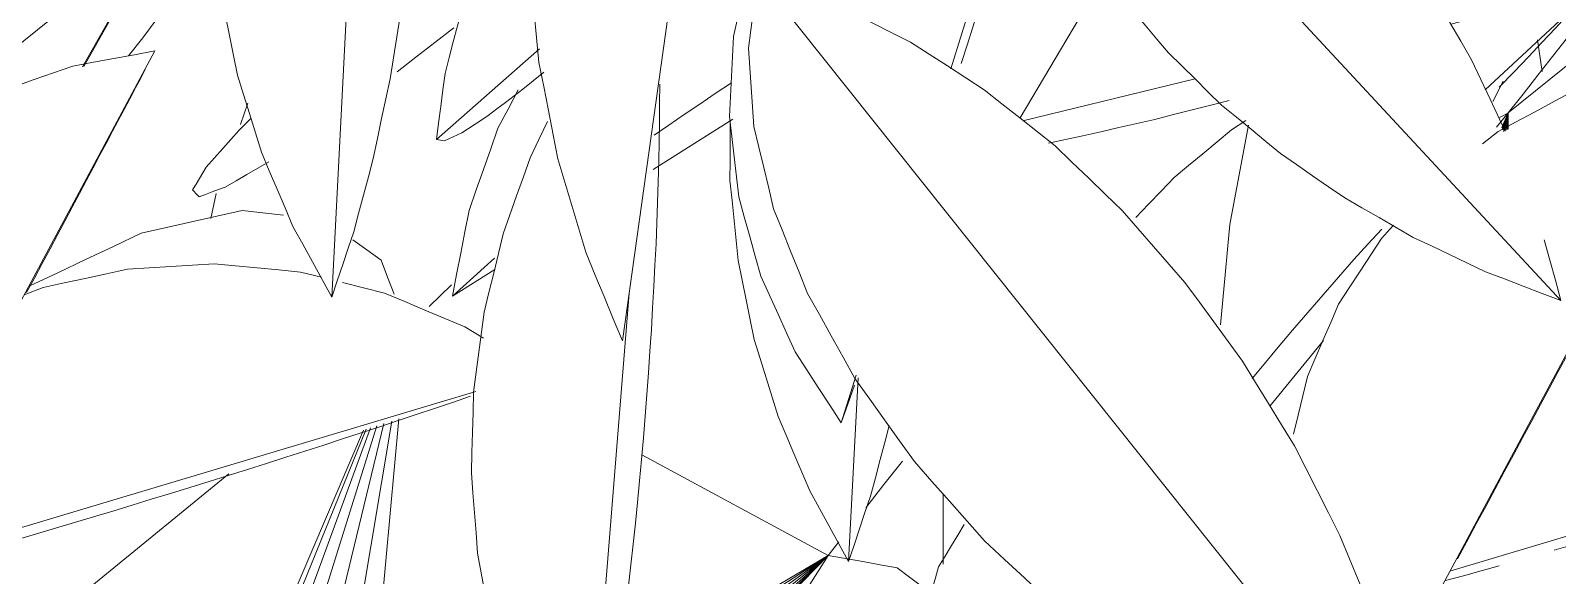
# Model space of a CAD drawing. Header units: metres. Extents: x 10.2 to 20.8, y -0.2 to 6.6.
# Drawn here: x 17.74 to 17.8153, y 1.3039 to 1.3307 of the extents above; entities that cross this region are included whole.
import ezdxf

# ---------------------------------------------------------------- set-up
doc = ezdxf.new("R2010")
doc.units = ezdxf.units.M
for name, color, linetype, lineweight in [('Importações nas famílias', 250, 'Continuous', 5), ('Pilares estruturais', 7, 'Continuous', 5), ('Vegetação', 7, 'Continuous', 5)]:
    doc.layers.add(name, color=color, linetype=linetype, lineweight=lineweight)

# ---------------------------------------------------------------- blocks, each defined once
blk = doc.blocks.new('Planta_pergolado_12200 - plantas pergolado_skp_Component_12-V127-Corte 3')
at = {"layer": 'Importações nas famílias'}
blk.add_line((17.760917, 1.028088), (17.763123, 1.070866), dxfattribs=at)
at = {"layer": 'Importações nas famílias', "flags": 128}
for points in [[(17.756269, 1.039023), (17.75607, 1.039994), (17.755872, 1.040966), (17.755673, 1.041937), (17.755475, 1.042909)], [(17.764457, 1.042976), (17.764289, 1.041943), (17.764122, 1.040909), (17.763954, 1.039875), (17.763787, 1.038842)], [(17.75745, 1.03523), (17.757155, 1.036178), (17.756859, 1.037126), (17.756564, 1.038074), (17.756269, 1.039023)], [(17.763787, 1.038842), (17.76358, 1.037862), (17.763373, 1.036882), (17.763166, 1.035902), (17.76296, 1.034922)], [(17.759005, 1.031571), (17.758616, 1.032486), (17.758228, 1.0334), (17.757839, 1.034315), (17.75745, 1.03523)], [(17.76296, 1.034922), (17.762719, 1.034019), (17.762478, 1.033116), (17.762237, 1.032212), (17.761996, 1.031309)], [(17.760917, 1.028088), (17.760439, 1.028959), (17.759961, 1.02983), (17.759483, 1.030701), (17.759005, 1.031571)], [(17.761996, 1.031309), (17.761726, 1.030504), (17.761456, 1.029699), (17.761187, 1.028894), (17.760917, 1.028088)]]:
    blk.add_lwpolyline(points, dxfattribs=at)
blk = doc.blocks.new('Planta_pergolado_12200 - plantas pergolado_skp_Component_16-V167-Corte 3')
blk.add_blockref('Planta_pergolado_12200 - plantas pergolado_skp_Component_12-V127-Corte 3', (-0.00604, 0.289488))
blk = doc.blocks.new('Planta_pergolado_12200 - plantas pergolado_skp_-3067425-Corte 3')
blk.add_blockref('Planta_pergolado_12200 - plantas pergolado_skp_Component_16-V167-Corte 3', (0, 0))
blk = doc.blocks.new('Planta_pergolado_12200 - plantas pergolado_skp_Component_12-V240-Corte 3')
at = {"layer": 'Importações nas famílias'}
for p, q in [((17.811695, 1.327787), (17.816493, 1.33225)), ((17.799193, 1.325809), (17.799899, 1.32627))]:
    blk.add_line(p, q, dxfattribs=at)
at = {"layer": 'Importações nas famílias', "flags": 128}
for points in [[(17.812728, 1.331713), (17.813669, 1.331847), (17.81461, 1.331982), (17.815551, 1.332116), (17.816493, 1.33225)], [(17.816493, 1.33225), (17.815826, 1.331539), (17.815159, 1.330828), (17.814492, 1.330116), (17.813826, 1.329405)], [(17.810003, 1.331023), (17.810901, 1.33125), (17.811814, 1.331482), (17.812728, 1.331713)], [(17.813826, 1.329405), (17.81311, 1.328661), (17.812394, 1.327918)], [(17.796379, 1.323476), (17.797082, 1.324059), (17.797786, 1.324642), (17.798489, 1.325225), (17.799193, 1.325809)], [(17.794489, 1.321504), (17.795119, 1.322162), (17.795749, 1.322819), (17.796379, 1.323476)]]:
    blk.add_lwpolyline(points, dxfattribs=at)
blk = doc.blocks.new('Planta_pergolado_12200 - plantas pergolado_skp_Component_16-V245-Corte 3')
blk.add_blockref('Planta_pergolado_12200 - plantas pergolado_skp_Component_12-V240-Corte 3', (0, 0))
blk = doc.blocks.new('Planta_pergolado_12200 - plantas pergolado_skp_-3067427-Corte 3')
blk.add_blockref('Planta_pergolado_12200 - plantas pergolado_skp_Component_16-V245-Corte 3', (0, 0))
blk = doc.blocks.new('Planta_pergolado_12200 - plantas pergolado_skp_Component_12-V328-Corte 3')
at = {"layer": 'Importações nas famílias'}
blk.add_line((17.780334, 1.30456), (17.7808, 1.313594), dxfattribs=at)
at = {"layer": 'Importações nas famílias', "flags": 128}
for points in [[(17.774494, 1.323315), (17.774495, 1.3243), (17.774495, 1.325286), (17.774496, 1.326246)], [(17.774892, 1.31938), (17.774793, 1.320364), (17.774693, 1.321347), (17.774594, 1.322331), (17.774494, 1.323315)], [(17.775686, 1.315494), (17.775488, 1.316465), (17.775289, 1.317437), (17.775091, 1.318408), (17.774892, 1.31938)], [(17.776867, 1.311701), (17.776572, 1.312649), (17.776277, 1.313597), (17.775982, 1.314546), (17.775686, 1.315494)], [(17.778422, 1.308042), (17.778034, 1.308957), (17.777645, 1.309872), (17.777256, 1.310786), (17.776867, 1.311701)], [(17.782338, 1.311246), (17.782136, 1.31049), (17.781895, 1.309587), (17.781654, 1.308684), (17.781413, 1.307781)], [(17.780334, 1.30456), (17.779856, 1.30543), (17.779378, 1.306301), (17.7789, 1.307172), (17.778422, 1.308042)], [(17.781413, 1.307781), (17.781143, 1.306975), (17.780874, 1.30617), (17.780604, 1.305365), (17.780334, 1.30456)]]:
    blk.add_lwpolyline(points, dxfattribs=at)
blk = doc.blocks.new('Planta_pergolado_12200 - plantas pergolado_skp_Component_16-V334-Corte 3')
blk.add_blockref('Planta_pergolado_12200 - plantas pergolado_skp_Component_12-V328-Corte 3', (0, 0))
blk = doc.blocks.new('Planta_pergolado_12200 - plantas pergolado_skp_-3067429-Corte 3')
blk.add_blockref('Planta_pergolado_12200 - plantas pergolado_skp_Component_16-V334-Corte 3', (0, 0))
blk = doc.blocks.new('Planta_pergolado_12200 - plantas pergolado_skp_Component_12-V435-Corte 3')
at = {"layer": 'Importações nas famílias'}
for p, q in [((17.785375, 1.328813), (17.789163, 1.341048)), ((17.785885, 1.329075), (17.786176, 1.329985)), ((17.779978, 1.311378), (17.780709, 1.313738))]:
    blk.add_line(p, q, dxfattribs=at)
at = {"layer": 'Importações nas famílias', "flags": 128}
for points in [[(17.775504, 1.334221), (17.775295, 1.333268), (17.775086, 1.332314), (17.774877, 1.331361), (17.774667, 1.330408)], [(17.786176, 1.329985), (17.786452, 1.330865), (17.786727, 1.331745), (17.787003, 1.332624), (17.787278, 1.333504)], [(17.774667, 1.330408), (17.774619, 1.329424), (17.77457, 1.328441), (17.774521, 1.327457), (17.774472, 1.326474)], [(17.774472, 1.326474), (17.774585, 1.325483), (17.774698, 1.324493), (17.774811, 1.323502), (17.774924, 1.322512)], [(17.774924, 1.322512), (17.775196, 1.321538), (17.775468, 1.320564), (17.77574, 1.319589), (17.776012, 1.318615)], [(17.776012, 1.318615), (17.776436, 1.31768), (17.776861, 1.316745), (17.777285, 1.31581), (17.77771, 1.314875)], [(17.77771, 1.314875), (17.778277, 1.314001), (17.778844, 1.313126), (17.779411, 1.312252), (17.779978, 1.311378)], [(17.779978, 1.311378), (17.7803, 1.312308), (17.780621, 1.313237)]]:
    blk.add_lwpolyline(points, dxfattribs=at)
blk = doc.blocks.new('Planta_pergolado_12200 - plantas pergolado_skp_Component_12-V436-Corte 3')
at = {"layer": 'Importações nas famílias'}
for p, q in [((17.779199, 1.341113), (17.778568, 1.340898)), ((17.787504, 1.334443), (17.791046, 1.336675)), ((17.773764, 1.327605), (17.774565, 1.328123)), ((17.770714, 1.323863), (17.774638, 1.326336)), ((17.760823, 1.317631), (17.762905, 1.318943))]:
    blk.add_line(p, q, dxfattribs=at)
at = {"layer": 'Importações nas famílias', "flags": 128}
for points in [[(17.788076, 1.336105), (17.788948, 1.336563), (17.789821, 1.33702), (17.790661, 1.337461)], [(17.764056, 1.327787), (17.763558, 1.326841), (17.763061, 1.325894)], [(17.770754, 1.32555), (17.771482, 1.326046), (17.772242, 1.326566), (17.773003, 1.327085), (17.773764, 1.327605)], [(17.763061, 1.325894), (17.762706, 1.324882), (17.762351, 1.32387), (17.761996, 1.322858), (17.761641, 1.321846)], [(17.761641, 1.321846), (17.761436, 1.320792), (17.761232, 1.319738), (17.761028, 1.318685), (17.760823, 1.317631)], [(17.760823, 1.317631), (17.761342, 1.318098), (17.761861, 1.318564), (17.76238, 1.319031), (17.762899, 1.319498)]]:
    blk.add_lwpolyline(points, dxfattribs=at)
blk = doc.blocks.new('Planta_pergolado_12200 - plantas pergolado_skp_Component_17-V438-Corte 3')
at = {"layer": 'Importações nas famílias'}
blk.add_line((17.750902, 1.32639), (17.750308, 1.325804), dxfattribs=at)
at = {"layer": 'Importações nas famílias', "flags": 128}
for points in [[(17.75809, 1.328669), (17.759021, 1.32939), (17.759953, 1.330111), (17.760884, 1.330832)], [(17.750308, 1.325804), (17.749904, 1.325347), (17.749501, 1.32489), (17.749098, 1.324433), (17.748694, 1.323976)], [(17.748694, 1.323976), (17.748526, 1.323696), (17.748358, 1.323416), (17.74819, 1.323136), (17.748022, 1.322855)], [(17.749617, 1.322991), (17.750157, 1.323303), (17.750697, 1.323614), (17.751237, 1.323926), (17.751776, 1.324238)], [(17.748022, 1.322855), (17.748101, 1.322772), (17.74818, 1.322688), (17.748258, 1.322604), (17.748337, 1.32252)], [(17.748337, 1.32252), (17.748657, 1.322637), (17.748977, 1.322755), (17.749297, 1.322873), (17.749617, 1.322991)]]:
    blk.add_lwpolyline(points, dxfattribs=at)
blk = doc.blocks.new('Planta_pergolado_12200 - plantas pergolado_skp_Component_16-V439-Corte 3')
for name in ['Planta_pergolado_12200 - plantas pergolado_skp_Component_17-V438-Corte 3', 'Planta_pergolado_12200 - plantas pergolado_skp_Component_12-V435-Corte 3', 'Planta_pergolado_12200 - plantas pergolado_skp_Component_12-V436-Corte 3']:
    blk.add_blockref(name, (0, 0))
blk = doc.blocks.new('Planta_pergolado_12200 - plantas pergolado_skp_Component_12-V91-Corte 3')
at = {"layer": 'Importações nas famílias'}
blk.add_line((17.788614, 0.370671), (17.796384, 0.425955), dxfattribs=at)
at = {"layer": 'Importações nas famílias', "flags": 128}
for points in [[(17.7845, 0.384388), (17.784383, 0.385607), (17.784266, 0.386825), (17.784149, 0.388044), (17.784032, 0.389263)], [(17.785427, 0.379629), (17.785195, 0.380819), (17.784964, 0.382009), (17.784732, 0.383198), (17.7845, 0.384388)], [(17.786803, 0.37504), (17.786459, 0.376188), (17.786115, 0.377335), (17.785771, 0.378482), (17.785427, 0.379629)], [(17.788614, 0.370671), (17.788161, 0.371763), (17.787709, 0.372856), (17.787256, 0.373948), (17.786803, 0.37504)]]:
    blk.add_lwpolyline(points, dxfattribs=at)
blk = doc.blocks.new('Planta_pergolado_12200 - plantas pergolado_skp_Component_16-V493-Corte 3')
blk.add_blockref('Planta_pergolado_12200 - plantas pergolado_skp_Component_12-V91-Corte 3', (-0.019417, 0.944751))
blk = doc.blocks.new('Planta_pergolado_12200 - plantas pergolado_skp_Component_12-V104-Corte 3')
at = {"layer": 'Importações nas famílias'}
blk.add_line((17.871538, 0.223782), (17.904833, 0.182065), dxfattribs=at)
at = {"layer": 'Importações nas famílias', "flags": 128}
for points in [[(17.871075, 0.220226), (17.871191, 0.221115), (17.871306, 0.222004), (17.871422, 0.222893), (17.871538, 0.223782)], [(17.875331, 0.222391), (17.876264, 0.221923), (17.877197, 0.221454), (17.87813, 0.220986), (17.879063, 0.220517)], [(17.879063, 0.220517), (17.87997, 0.219933), (17.880878, 0.219349), (17.881786, 0.218765), (17.882693, 0.218181)], [(17.871336, 0.216373), (17.871271, 0.217336), (17.871206, 0.218299), (17.87114, 0.219263), (17.871075, 0.220226)], [(17.882693, 0.218181), (17.883565, 0.217488), (17.884437, 0.216795), (17.885309, 0.216102), (17.886181, 0.215409)], [(17.872315, 0.212315), (17.87207, 0.21333), (17.871826, 0.214344), (17.871581, 0.215359), (17.871336, 0.216373)], [(17.886181, 0.215409), (17.887008, 0.214614), (17.887835, 0.21382), (17.888662, 0.213026), (17.889488, 0.212231)], [(17.873989, 0.208147), (17.87357, 0.209189), (17.873152, 0.210231), (17.872733, 0.211273), (17.872315, 0.212315)], [(17.889488, 0.212231), (17.890261, 0.211344), (17.891033, 0.210457), (17.891805, 0.209571), (17.892578, 0.208684)], [(17.892578, 0.208684), (17.893287, 0.207714), (17.893996, 0.206745), (17.894706, 0.205775), (17.895415, 0.204806)], [(17.876318, 0.203966), (17.875735, 0.205011), (17.875153, 0.206056), (17.874571, 0.207102), (17.873989, 0.208147)], [(17.895415, 0.204806), (17.896053, 0.203764), (17.896692, 0.202723), (17.89733, 0.201681), (17.897968, 0.20064)], [(17.879247, 0.199871), (17.878515, 0.200895), (17.877782, 0.201918), (17.87705, 0.202942), (17.876318, 0.203966)], [(17.897968, 0.20064), (17.898529, 0.199538), (17.899089, 0.198436), (17.89965, 0.197335), (17.90021, 0.196233)], [(17.882709, 0.195957), (17.881844, 0.196936), (17.880978, 0.197914), (17.880113, 0.198893), (17.879247, 0.199871)], [(17.886622, 0.192318), (17.885644, 0.193228), (17.884666, 0.194138), (17.883687, 0.195048), (17.882709, 0.195957)], [(17.90021, 0.196233), (17.900686, 0.195083), (17.901163, 0.193933), (17.901639, 0.192784), (17.902115, 0.191634)]]:
    blk.add_lwpolyline(points, dxfattribs=at)
blk = doc.blocks.new('Planta_pergolado_12200 - plantas pergolado_skp_Component_16-V496-Corte 3')
blk.add_blockref('Planta_pergolado_12200 - plantas pergolado_skp_Component_12-V104-Corte 3', (-0.095671, 1.109611))
blk = doc.blocks.new('Planta_pergolado_12200 - plantas pergolado_skp_-V514-Corte 3')
for name in ['Planta_pergolado_12200 - plantas pergolado_skp_Component_16-V493-Corte 3', 'Planta_pergolado_12200 - plantas pergolado_skp_Component_16-V496-Corte 3']:
    blk.add_blockref(name, (0, 0))
blk = doc.blocks.new('Planta_pergolado_12200 - plantas pergolado_skp_-3067431-Corte 3')
for name in ['Planta_pergolado_12200 - plantas pergolado_skp_-V514-Corte 3', 'Planta_pergolado_12200 - plantas pergolado_skp_Component_16-V439-Corte 3']:
    blk.add_blockref(name, (0, 0))
blk = doc.blocks.new('Planta_pergolado_12200 - plantas pergolado_skp_-3067432-Corte 3')
for name in ['Planta_pergolado_12200 - plantas pergolado_skp_-3067431-Corte 3', 'Planta_pergolado_12200 - plantas pergolado_skp_-3067429-Corte 3', 'Planta_pergolado_12200 - plantas pergolado_skp_-3067425-Corte 3', 'Planta_pergolado_12200 - plantas pergolado_skp_-3067427-Corte 3']:
    blk.add_blockref(name, (0, 0))
blk = doc.blocks.new('Planta_pergolado_12200 - plantas pergolado_skp_Component_12-V623-Corte 3')
at = {"layer": 'Importações nas famílias'}
for p, q in [((17.753329, 1.318814), (17.754367, 1.318553)), ((17.739721, 1.31769), (17.740653, 1.318049)), ((17.761433, 1.31611), (17.762347, 1.315549)), ((17.761968, 1.312931), (17.73242, 1.304077)), ((17.724742, 1.301776), (17.722739, 1.301176))]:
    blk.add_line(p, q, dxfattribs=at)
at = {"layer": 'Importações nas famílias', "flags": 128}
for points in [[(17.740653, 1.318049), (17.741694, 1.318275), (17.742734, 1.318502), (17.743775, 1.318728), (17.744815, 1.318954)], [(17.744815, 1.318954), (17.74588, 1.319018), (17.746945, 1.319083), (17.748009, 1.319147), (17.749074, 1.319211)], [(17.749074, 1.319211), (17.750138, 1.319112), (17.751202, 1.319012), (17.752266, 1.318913), (17.753329, 1.318814)], [(17.755405, 1.318293), (17.756443, 1.318033), (17.757481, 1.317772)], [(17.757481, 1.317772), (17.758469, 1.317357), (17.759457, 1.316941), (17.760445, 1.316526), (17.761433, 1.31611)], [(17.761703, 1.312692), (17.760815, 1.312393), (17.759928, 1.312094), (17.75904, 1.311794), (17.758153, 1.311495)], [(17.758153, 1.311495), (17.757235, 1.311194), (17.756317, 1.310892), (17.755399, 1.310591), (17.754481, 1.31029)], [(17.754481, 1.31029), (17.753542, 1.309989), (17.752604, 1.309689), (17.751665, 1.309389), (17.750727, 1.309089)], [(17.750727, 1.309089), (17.749778, 1.308793), (17.74883, 1.308497), (17.747882, 1.308202), (17.746933, 1.307906)], [(17.746933, 1.307906), (17.745985, 1.307618), (17.745037, 1.30733), (17.74409, 1.307042), (17.743142, 1.306754)], [(17.743142, 1.306754), (17.742205, 1.306478), (17.741268, 1.306201), (17.740331, 1.305924), (17.739395, 1.305647)], [(17.739395, 1.305647), (17.738479, 1.305384), (17.737564, 1.305121), (17.736649, 1.304859), (17.735733, 1.304596)], [(17.722739, 1.301176), (17.72318, 1.302143), (17.723621, 1.30311), (17.724063, 1.304077), (17.724363, 1.304735)], [(17.735733, 1.304596), (17.73485, 1.30435), (17.733966, 1.304104), (17.733083, 1.303858), (17.732199, 1.303613)], [(17.724202, 1.301535), (17.723471, 1.301355), (17.722739, 1.301176)]]:
    blk.add_lwpolyline(points, dxfattribs=at)
blk = doc.blocks.new('Planta_pergolado_12200 - plantas pergolado_skp_Component_12-V130-Corte 3')
at = {"layer": 'Importações nas famílias'}
blk.add_line((17.821386, 1.129417), (17.802367, 1.093957), dxfattribs=at)
at = {"layer": 'Importações nas famílias', "flags": 128}
for points in [[(17.817348, 1.128671), (17.818357, 1.128858), (17.819367, 1.129044), (17.820377, 1.12923), (17.821386, 1.129417)], [(17.813531, 1.127338), (17.814485, 1.127671), (17.815439, 1.128005), (17.816394, 1.128338), (17.817348, 1.128671)], [(17.820906, 1.128505), (17.820667, 1.128049), (17.820427, 1.127594)], [(17.820427, 1.127594), (17.820145, 1.127062), (17.819864, 1.12653), (17.819583, 1.125998), (17.819301, 1.125467)], [(17.819301, 1.125467), (17.818981, 1.124865), (17.818662, 1.124263), (17.818342, 1.123661), (17.818022, 1.123059)], [(17.818022, 1.123059), (17.817667, 1.122394), (17.817313, 1.121729), (17.816958, 1.121063), (17.816604, 1.120398)], [(17.816604, 1.120398), (17.816218, 1.119677), (17.815833, 1.118956), (17.815447, 1.118234), (17.815061, 1.117513)]]:
    blk.add_lwpolyline(points, dxfattribs=at)
blk = doc.blocks.new('Planta_pergolado_12200 - plantas pergolado_skp_Component_17-V625-Corte 3')
at = {"layer": 'Importações nas famílias'}
for p, q in [((17.735294, 1.326653), (17.74637, 1.335575)), ((17.74259, 1.328916), (17.74637, 1.335575)), ((17.742661, 1.328935), (17.74637, 1.335575)), ((17.744859, 1.329459), (17.745562, 1.330355))]:
    blk.add_line(p, q, dxfattribs=at)
at = {"layer": 'Importações nas famílias', "flags": 128}
blk.add_lwpolyline([(17.745562, 1.330355), (17.746266, 1.331307), (17.74697, 1.332259), (17.747674, 1.333211), (17.748378, 1.334163)], dxfattribs=at)
blk = doc.blocks.new('Planta_pergolado_12200 - plantas pergolado_skp_Component_16-V626-Corte 3')
for name, p in [('Planta_pergolado_12200 - plantas pergolado_skp_Component_17-V625-Corte 3', (0, 0)), ('Planta_pergolado_12200 - plantas pergolado_skp_Component_12-V130-Corte 3', (-0.075223, 0.200284)), ('Planta_pergolado_12200 - plantas pergolado_skp_Component_12-V623-Corte 3', (0, 0))]:
    blk.add_blockref(name, p)
blk = doc.blocks.new('Planta_pergolado_12200 - plantas pergolado_skp_Component_12-V659-Corte 3')
at = {"layer": 'Importações nas famílias'}
blk.add_line((17.794638, 1.299209), (17.804827, 1.285459), dxfattribs=at)
at = {"layer": 'Importações nas famílias', "flags": 128}
for points in [[(17.784773, 1.304297), (17.785089, 1.304816), (17.785405, 1.305336), (17.785721, 1.305856), (17.786037, 1.306375)], [(17.784148, 1.302099), (17.784304, 1.302649), (17.78446, 1.303198), (17.784617, 1.303747), (17.784773, 1.304297)], [(17.784178, 1.299836), (17.78417, 1.300402), (17.784163, 1.300968), (17.784155, 1.301534), (17.784148, 1.302099)], [(17.784861, 1.297559), (17.78469, 1.298128), (17.784519, 1.298697), (17.784348, 1.299266), (17.784178, 1.299836)], [(17.786181, 1.295321), (17.785851, 1.295881), (17.785521, 1.29644), (17.785191, 1.296999), (17.784861, 1.297559)], [(17.788108, 1.293176), (17.787626, 1.293712), (17.787144, 1.294249), (17.786663, 1.294785), (17.786181, 1.295321)], [(17.801557, 1.294691), (17.801881, 1.293913), (17.802205, 1.293135), (17.802529, 1.292356)], [(17.790596, 1.291174), (17.789974, 1.291675), (17.789352, 1.292175), (17.78873, 1.292676), (17.788108, 1.293176)], [(17.802529, 1.292356), (17.80283, 1.291519), (17.803131, 1.290682), (17.803431, 1.289845), (17.803732, 1.289007)], [(17.793587, 1.289361), (17.792839, 1.289815), (17.792092, 1.290268), (17.791344, 1.290721), (17.790596, 1.291174)], [(17.797011, 1.287781), (17.796155, 1.288176), (17.795299, 1.288571), (17.794443, 1.288966), (17.793587, 1.289361)], [(17.803732, 1.289007), (17.804006, 1.28812), (17.80428, 1.287233), (17.804553, 1.286346), (17.804827, 1.285459)], [(17.800787, 1.28647), (17.799843, 1.286798), (17.798899, 1.287126), (17.797955, 1.287453), (17.797011, 1.287781)], [(17.804827, 1.285459), (17.803817, 1.285712), (17.802807, 1.285965), (17.801797, 1.286217), (17.800787, 1.28647)]]:
    blk.add_lwpolyline(points, dxfattribs=at)
blk = doc.blocks.new('Planta_pergolado_12200 - plantas pergolado_skp_Component_12-V660-Corte 3')
at = {"layer": 'Importações nas famílias'}
for p, q in [((17.817261, 1.31769), (17.818193, 1.318049)), ((17.826943, 1.309166), (17.80996, 1.304077))]:
    blk.add_line(p, q, dxfattribs=at)
at = {"layer": 'Importações nas famílias', "flags": 128}
for points in [[(17.818193, 1.318049), (17.819233, 1.318275), (17.820274, 1.318502), (17.821315, 1.318728), (17.822355, 1.318954)], [(17.822355, 1.318954), (17.82342, 1.319018), (17.824484, 1.319083), (17.825549, 1.319147)], [(17.827049, 1.308709), (17.82637, 1.308497), (17.825421, 1.308202), (17.824473, 1.307906)], [(17.824473, 1.307906), (17.823525, 1.307618), (17.822577, 1.30733), (17.821629, 1.307042), (17.820681, 1.306754)], [(17.820681, 1.306754), (17.819745, 1.306478), (17.818808, 1.306201), (17.817871, 1.305924), (17.816934, 1.305647)], [(17.816934, 1.305647), (17.816019, 1.305384), (17.815104, 1.305121)], [(17.81239, 1.30435), (17.811506, 1.304104), (17.810622, 1.303858), (17.809739, 1.303613)]]:
    blk.add_lwpolyline(points, dxfattribs=at)
blk = doc.blocks.new('Planta_pergolado_12200 - plantas pergolado_skp_Component_12-V661-Corte 3')
at = {"layer": 'Importações nas famílias'}
for p, q in [((17.823703, 1.3297), (17.80717, 1.298875)), ((17.811566, 1.325131), (17.812343, 1.325731)), ((17.806589, 1.320471), (17.807187, 1.321117))]:
    blk.add_line(p, q, dxfattribs=at)
at = {"layer": 'Importações nas famílias', "flags": 128}
for points in [[(17.812343, 1.325731), (17.81322, 1.326204), (17.814096, 1.326676), (17.814972, 1.327149), (17.815848, 1.327621)], [(17.804474, 1.317223), (17.805003, 1.318035), (17.805532, 1.318847), (17.80606, 1.319659), (17.806589, 1.320471)], [(17.802938, 1.313663), (17.803322, 1.314553), (17.803706, 1.315443), (17.80409, 1.316333), (17.804474, 1.317223)], [(17.81573, 1.31472), (17.815295, 1.313911), (17.814861, 1.313102), (17.814427, 1.312294), (17.813993, 1.311485)], [(17.802247, 1.310822), (17.802477, 1.311769), (17.802707, 1.312716), (17.802938, 1.313663)], [(17.813993, 1.311485), (17.813541, 1.310646), (17.81309, 1.309807), (17.812639, 1.308967), (17.812187, 1.308128)], [(17.812187, 1.308128), (17.811723, 1.307268), (17.81126, 1.306408), (17.810796, 1.305547), (17.810333, 1.304687)]]:
    blk.add_lwpolyline(points, dxfattribs=at)
blk = doc.blocks.new('Planta_pergolado_12200 - plantas pergolado_skp_Component_17-V663-Corte 3')
at = {"layer": 'Importações nas famílias'}
for p, q in [((17.812834, 1.326653), (17.82391, 1.335575)), ((17.812834, 1.326653), (17.812258, 1.325943)), ((17.812834, 1.326653), (17.81252, 1.325936)), ((17.812834, 1.326653), (17.812523, 1.32593)), ((17.812834, 1.326653), (17.812533, 1.325907)), ((17.812834, 1.326653), (17.812548, 1.325871)), ((17.812834, 1.326653), (17.81257, 1.325817)), ((17.812834, 1.326653), (17.812603, 1.325741)), ((17.812834, 1.326653), (17.812669, 1.32575)), ((17.812834, 1.326653), (17.812738, 1.325796)), ((17.812834, 1.326653), (17.812793, 1.325831)), ((17.812824, 1.325851), (17.812834, 1.326653)), ((17.80373, 1.315443), (17.801096, 1.3122))]:
    blk.add_line(p, q, dxfattribs=at)
at = {"layer": 'Importações nas famílias', "flags": 128}
for points in [[(17.815747, 1.330358), (17.815019, 1.329432), (17.814291, 1.328505), (17.813562, 1.327579), (17.812834, 1.326653)], [(17.812834, 1.326653), (17.812603, 1.32653), (17.812373, 1.326407)], [(17.806601, 1.320929), (17.805914, 1.320182), (17.805227, 1.319434)], [(17.805227, 1.319434), (17.80447, 1.318564), (17.803713, 1.317693), (17.802956, 1.316823), (17.802198, 1.315952)], [(17.802198, 1.315952), (17.801422, 1.315018), (17.800647, 1.314084), (17.800224, 1.313575)]]:
    blk.add_lwpolyline(points, dxfattribs=at)
blk = doc.blocks.new('Planta_pergolado_12200 - plantas pergolado_skp_Component_16-V664-Corte 3')
for name in ['Planta_pergolado_12200 - plantas pergolado_skp_Component_17-V663-Corte 3', 'Planta_pergolado_12200 - plantas pergolado_skp_Component_12-V661-Corte 3', 'Planta_pergolado_12200 - plantas pergolado_skp_Component_12-V660-Corte 3', 'Planta_pergolado_12200 - plantas pergolado_skp_Component_12-V659-Corte 3']:
    blk.add_blockref(name, (0, 0))
blk = doc.blocks.new('Planta_pergolado_12200 - plantas pergolado_skp_Component_12-V685-Corte 3')
at = {"layer": 'Importações nas famílias'}
for p, q in [((17.77208, 1.335936), (17.786281, 1.348436)), ((17.763966, 1.337366), (17.764434, 1.337985)), ((17.760033, 1.325333), (17.765106, 1.329798))]:
    blk.add_line(p, q, dxfattribs=at)
at = {"layer": 'Importações nas famílias', "flags": 128}
for points in [[(17.779435, 1.347707), (17.780274, 1.347844), (17.781114, 1.347981), (17.781953, 1.348118), (17.782793, 1.348254)], [(17.782793, 1.348254), (17.783665, 1.3483), (17.784537, 1.348345), (17.785409, 1.348391), (17.786281, 1.348436)], [(17.786281, 1.348436), (17.785541, 1.347681), (17.7848, 1.346925), (17.78406, 1.34617), (17.78332, 1.345414)], [(17.776245, 1.346801), (17.777043, 1.347028), (17.77784, 1.347254), (17.778638, 1.347481), (17.779435, 1.347707)], [(17.774005, 1.345859), (17.774752, 1.346173), (17.775499, 1.346487), (17.776245, 1.346801)], [(17.78332, 1.345414), (17.78256, 1.344656), (17.781799, 1.343898), (17.781039, 1.343141), (17.780279, 1.342383)], [(17.780279, 1.342383), (17.779517, 1.341641), (17.778755, 1.340899), (17.777993, 1.340157), (17.777231, 1.339415)], [(17.777231, 1.339415), (17.776485, 1.338706), (17.775739, 1.337997), (17.774992, 1.337288), (17.774246, 1.336579)], [(17.762436, 1.334646), (17.762819, 1.335326), (17.763201, 1.336006), (17.763584, 1.336686), (17.763966, 1.337366)], [(17.774246, 1.336579), (17.773533, 1.33592), (17.772821, 1.335261), (17.772108, 1.334602)], [(17.761263, 1.331711), (17.761556, 1.332445), (17.761849, 1.333179), (17.762143, 1.333912), (17.762436, 1.334646)], [(17.760459, 1.328596), (17.76066, 1.329375), (17.760861, 1.330154), (17.761062, 1.330932), (17.761263, 1.331711)], [(17.760033, 1.325333), (17.76014, 1.326149), (17.760246, 1.326964), (17.760352, 1.32778), (17.760459, 1.328596)], [(17.765322, 1.32866), (17.764804, 1.328237), (17.764287, 1.327813)], [(17.764287, 1.327813), (17.763861, 1.327491), (17.763436, 1.327168), (17.76301, 1.326846), (17.762585, 1.326523)], [(17.762585, 1.326523), (17.762261, 1.326309), (17.761938, 1.326096), (17.761614, 1.325882), (17.76129, 1.325668)], [(17.76129, 1.325668), (17.761076, 1.325568), (17.760862, 1.325468), (17.760647, 1.325368), (17.760433, 1.325268)], [(17.760433, 1.325268), (17.760333, 1.325285), (17.760233, 1.325301), (17.760133, 1.325317), (17.760033, 1.325333)]]:
    blk.add_lwpolyline(points, dxfattribs=at)
blk = doc.blocks.new('Planta_pergolado_12200 - plantas pergolado_skp_Component_12-V686-Corte 3')
at = {"layer": 'Importações nas famílias'}
blk.add_line((17.767314, 1.290156), (17.769526, 1.317769), dxfattribs=at)
at = {"layer": 'Importações nas famílias', "flags": 128}
for points in [[(17.771039, 1.328069), (17.771026, 1.327119), (17.771014, 1.326168), (17.771001, 1.325217), (17.770988, 1.324266)], [(17.76465, 1.324438), (17.76508, 1.325334), (17.765509, 1.32623)], [(17.763318, 1.320693), (17.763651, 1.321629), (17.763984, 1.322565), (17.764317, 1.323501), (17.76465, 1.324438)], [(17.770988, 1.324266), (17.770953, 1.323251), (17.770919, 1.322236), (17.770884, 1.321222), (17.770849, 1.320207)], [(17.762385, 1.316831), (17.762618, 1.317797), (17.762852, 1.318762), (17.763085, 1.319728), (17.763318, 1.320693)], [(17.770849, 1.320207), (17.770793, 1.319152), (17.770737, 1.318097), (17.77068, 1.317042), (17.770624, 1.315987)], [(17.761861, 1.312895), (17.761992, 1.313879), (17.762123, 1.314863), (17.762254, 1.315847), (17.762385, 1.316831)], [(17.770624, 1.315987), (17.770548, 1.314917), (17.770472, 1.313846), (17.770395, 1.312776), (17.770319, 1.311706)], [(17.761752, 1.308927), (17.761779, 1.309919), (17.761806, 1.310911), (17.761833, 1.311903), (17.761861, 1.312895)], [(17.770319, 1.311706), (17.770225, 1.310645), (17.77013, 1.309584), (17.770036, 1.308524), (17.769941, 1.307463)], [(17.762059, 1.304973), (17.761982, 1.305962), (17.761905, 1.30695), (17.761828, 1.307939), (17.761752, 1.308927)], [(17.769941, 1.307463), (17.769831, 1.306437), (17.76972, 1.305411), (17.76961, 1.304385), (17.769499, 1.303359)], [(17.762779, 1.301076), (17.762599, 1.302051), (17.762419, 1.303025), (17.762239, 1.303999), (17.762059, 1.304973)]]:
    blk.add_lwpolyline(points, dxfattribs=at)
blk = doc.blocks.new('Planta_pergolado_12200 - plantas pergolado_skp_Component_12-V87-Corte 3')
at = {"layer": 'Importações nas famílias'}
blk.add_line((17.91007, 0.782985), (17.882457, 0.812725), dxfattribs=at)
at = {"layer": 'Importações nas famílias', "flags": 128}
for points in [[(17.903537, 0.798535), (17.90407, 0.797611), (17.904602, 0.796686), (17.905134, 0.795762), (17.905667, 0.794837)], [(17.890737, 0.795182), (17.890162, 0.795863), (17.889587, 0.796544), (17.889013, 0.797224), (17.888438, 0.797905)], [(17.893353, 0.792612), (17.892699, 0.793254), (17.892045, 0.793897), (17.891391, 0.794539), (17.890737, 0.795182)], [(17.905667, 0.794837), (17.906123, 0.793866), (17.90658, 0.792895), (17.907036, 0.791923), (17.907315, 0.791331)], [(17.896257, 0.790223), (17.895531, 0.79082), (17.894805, 0.791417), (17.894079, 0.792014), (17.893353, 0.792612)], [(17.899417, 0.788044), (17.898627, 0.788589), (17.897837, 0.789133), (17.897047, 0.789678), (17.896257, 0.790223)], [(17.902798, 0.786097), (17.901953, 0.786583), (17.901108, 0.78707), (17.900263, 0.787557), (17.899417, 0.788044)], [(17.906362, 0.784404), (17.905471, 0.784827), (17.90458, 0.78525), (17.903689, 0.785673), (17.902798, 0.786097)], [(17.909247, 0.785974), (17.909521, 0.784977), (17.909795, 0.783981), (17.91007, 0.782985)], [(17.91007, 0.782985), (17.909143, 0.783339), (17.908216, 0.783694), (17.907289, 0.784049), (17.906362, 0.784404)]]:
    blk.add_lwpolyline(points, dxfattribs=at)
blk = doc.blocks.new('Planta_pergolado_12200 - plantas pergolado_skp_Component_16-V689-Corte 3')
for name, p in [('Planta_pergolado_12200 - plantas pergolado_skp_Component_12-V685-Corte 3', (0, 0)), ('Planta_pergolado_12200 - plantas pergolado_skp_Component_12-V87-Corte 3', (-0.09464, 0.534424)), ('Planta_pergolado_12200 - plantas pergolado_skp_Component_12-V686-Corte 3', (0, 0))]:
    blk.add_blockref(name, p)
blk = doc.blocks.new('Planta_pergolado_12200 - plantas pergolado_skp_-3067436-Corte 3')
for name in ['Planta_pergolado_12200 - plantas pergolado_skp_Component_16-V689-Corte 3', 'Planta_pergolado_12200 - plantas pergolado_skp_Component_16-V626-Corte 3', 'Planta_pergolado_12200 - plantas pergolado_skp_Component_16-V664-Corte 3']:
    blk.add_blockref(name, (0, 0))
blk = doc.blocks.new('Planta_pergolado_12200 - plantas pergolado_skp_Component_12-V742-Corte 3')
at = {"layer": 'Importações nas famílias'}
for p, q in [((17.809577, 1.337737), (17.810416, 1.337479)), ((17.817809, 1.333289), (17.809813, 1.331345)), ((17.797405, 1.328329), (17.788913, 1.326265))]:
    blk.add_line(p, q, dxfattribs=at)
at = {"layer": 'Importações nas famílias', "flags": 128}
for points in [[(17.810416, 1.337479), (17.811374, 1.337023), (17.812333, 1.336567), (17.813291, 1.336111), (17.814249, 1.335656)], [(17.814249, 1.335656), (17.815139, 1.335064), (17.816029, 1.334472), (17.816919, 1.33388), (17.817809, 1.333289)], [(17.817809, 1.333289), (17.816897, 1.332954), (17.815984, 1.332619), (17.815072, 1.332284), (17.814159, 1.331949)], [(17.79908, 1.327264), (17.798181, 1.327035), (17.797264, 1.326801), (17.796346, 1.326567), (17.795428, 1.326333)], [(17.795428, 1.326333), (17.79454, 1.326128), (17.793653, 1.325923), (17.792765, 1.325718), (17.791878, 1.325513)], [(17.791878, 1.325513), (17.79103, 1.32534), (17.790182, 1.325166)]]:
    blk.add_lwpolyline(points, dxfattribs=at)
blk = doc.blocks.new('Planta_pergolado_12200 - plantas pergolado_skp_Component_12-V743-Corte 3')
at = {"layer": 'Importações nas famílias'}
for p, q in [((17.804541, 1.352926), (17.801744, 1.348217)), ((17.793097, 1.33366), (17.788788, 1.326406))]:
    blk.add_line(p, q, dxfattribs=at)
blk = doc.blocks.new('Planta_pergolado_12200 - plantas pergolado_skp_Component_16-V744-Corte 3')
for name in ['Planta_pergolado_12200 - plantas pergolado_skp_Component_12-V743-Corte 3', 'Planta_pergolado_12200 - plantas pergolado_skp_Component_12-V742-Corte 3']:
    blk.add_blockref(name, (0, 0))
blk = doc.blocks.new('Planta_pergolado_12200 - plantas pergolado_skp_-3067438-Corte 3')
blk.add_blockref('Planta_pergolado_12200 - plantas pergolado_skp_Component_16-V744-Corte 3', (0, 0))
blk = doc.blocks.new('Planta_pergolado_12200 - plantas pergolado_skp_Component_17-V861-Corte 3')
at = {"layer": 'Importações nas famílias'}
for p, q in [((17.75968, 1.317116), (17.760771, 1.318183)), ((17.757087, 1.311235), (17.753199, 1.298775)), ((17.757448, 1.311352), (17.754505, 1.299232)), ((17.755859, 1.299645), (17.757828, 1.311475)), ((17.757111, 1.300001), (17.758178, 1.311588)), ((17.75644, 1.311025), (17.75085, 1.297954)), ((17.751318, 1.298142), (17.756565, 1.311066)), ((17.75213, 1.29847), (17.756784, 1.311137)), ((17.779336, 1.304856), (17.770149, 1.309813)), ((17.726005, 1.28944), (17.749803, 1.308874)), ((17.779862, 1.305525), (17.779336, 1.304856)), ((17.774262, 1.301863), (17.779336, 1.304856)), ((17.779336, 1.304856), (17.774685, 1.301857)), ((17.779336, 1.304856), (17.775154, 1.301851)), ((17.779336, 1.304856), (17.775588, 1.301844)), ((17.779336, 1.304856), (17.775937, 1.301839)), ((17.779336, 1.304856), (17.776165, 1.301819)), ((17.779336, 1.304856), (17.776321, 1.301823)), ((17.779336, 1.304856), (17.776362, 1.301819)), ((17.779336, 1.304856), (17.777348, 1.301733))]:
    blk.add_line(p, q, dxfattribs=at)
at = {"layer": 'Importações nas famílias', "flags": 128}
for points in [[(17.745483, 1.320725), (17.746727, 1.321005), (17.747972, 1.321285), (17.749217, 1.321564), (17.750462, 1.321844)], [(17.750462, 1.321844), (17.751476, 1.32173), (17.75249, 1.321617)], [(17.740007, 1.318129), (17.741376, 1.318778), (17.742745, 1.319427), (17.744114, 1.320076), (17.745483, 1.320725)], [(17.755913, 1.320396), (17.75661, 1.319899), (17.757307, 1.319402)], [(17.757307, 1.319402), (17.757628, 1.318564), (17.757948, 1.317726)], [(17.782993, 1.309505), (17.782079, 1.308343), (17.781182, 1.307203)], [(17.779336, 1.304856), (17.780186, 1.304702), (17.781036, 1.304548), (17.781886, 1.304394), (17.782736, 1.304239)], [(17.782736, 1.304239), (17.783332, 1.303787), (17.783927, 1.303335)]]:
    blk.add_lwpolyline(points, dxfattribs=at)
blk = doc.blocks.new('Planta_pergolado_12200 - plantas pergolado_skp_Component_16-V862-Corte 3')
blk.add_blockref('Planta_pergolado_12200 - plantas pergolado_skp_Component_17-V861-Corte 3', (0, 0))
blk = doc.blocks.new('Planta_pergolado_12200 - plantas pergolado_skp_Component_12-V881-Corte 3')
at = {"layer": 'Importações nas famílias', "flags": 128}
for points in [[(17.799122, 1.321154), (17.799352, 1.322378), (17.799582, 1.323602), (17.799813, 1.324827), (17.800043, 1.326051)], [(17.79866, 1.31621), (17.798775, 1.317446), (17.798891, 1.318682), (17.799006, 1.319918), (17.799122, 1.321154)]]:
    blk.add_lwpolyline(points, dxfattribs=at)
blk = doc.blocks.new('Planta_pergolado_12200 - plantas pergolado_skp_Component_16-V886-Corte 3')
blk.add_blockref('Planta_pergolado_12200 - plantas pergolado_skp_Component_12-V881-Corte 3', (0, 0))
blk = doc.blocks.new('Planta_pergolado_12200 - plantas pergolado_skp_-V896-Corte 3')
for name in ['Planta_pergolado_12200 - plantas pergolado_skp_Component_16-V886-Corte 3', 'Planta_pergolado_12200 - plantas pergolado_skp_Component_16-V862-Corte 3']:
    blk.add_blockref(name, (0, 0))
blk = doc.blocks.new('Planta_pergolado_12200 - plantas pergolado_skp_-3067440-Corte 3')
blk.add_blockref('Planta_pergolado_12200 - plantas pergolado_skp_-V896-Corte 3', (0, 0))
blk = doc.blocks.new('Planta_pergolado_12200 - plantas pergolado_skp_-3067443-Corte 3')
for name in ['Planta_pergolado_12200 - plantas pergolado_skp_-3067440-Corte 3', 'Planta_pergolado_12200 - plantas pergolado_skp_-3067436-Corte 3', 'Planta_pergolado_12200 - plantas pergolado_skp_-3067438-Corte 3']:
    blk.add_blockref(name, (0, 0))
blk = doc.blocks.new('Planta_pergolado_12200 - plantas pergolado_skp_Component_12-V1514-Corte 3')
at = {"layer": 'Importações nas famílias'}
for p, q in [((17.814275, 1.330243), (17.814512, 1.328684)), ((17.812076, 1.327207), (17.812588, 1.328217))]:
    blk.add_line(p, q, dxfattribs=at)
blk = doc.blocks.new('Planta_pergolado_12200 - plantas pergolado_skp_Component_16-V1517-Corte 3')
blk.add_blockref('Planta_pergolado_12200 - plantas pergolado_skp_Component_12-V1514-Corte 3', (0, 0))
blk = doc.blocks.new('Planta_pergolado_12200 - plantas pergolado_skp_Component_12-V1528-Corte 3')
at = {"layer": 'Importações nas famílias'}
for p, q in [((17.750372, 1.326074), (17.750741, 1.327131)), ((17.748919, 1.321445), (17.749188, 1.322675))]:
    blk.add_line(p, q, dxfattribs=at)
blk = doc.blocks.new('Planta_pergolado_12200 - plantas pergolado_skp_Component_16-V1530-Corte 3')
blk.add_blockref('Planta_pergolado_12200 - plantas pergolado_skp_Component_12-V1528-Corte 3', (0, 0))
blk = doc.blocks.new('Planta_pergolado_12200 - plantas pergolado_skp_-V1531-Corte 3')
for name in ['Planta_pergolado_12200 - plantas pergolado_skp_Component_16-V1517-Corte 3', 'Planta_pergolado_12200 - plantas pergolado_skp_Component_16-V1530-Corte 3']:
    blk.add_blockref(name, (0, 0))
blk = doc.blocks.new('Planta_pergolado_12200 - plantas pergolado_skp_-V1532-Corte 3')
blk.add_blockref('Planta_pergolado_12200 - plantas pergolado_skp_-V1531-Corte 3', (0, 0))
blk = doc.blocks.new('Planta_pergolado_12200 - plantas pergolado_skp_-3067454-Corte 3')
blk.add_blockref('Planta_pergolado_12200 - plantas pergolado_skp_-V1532-Corte 3', (0, 0))
blk = doc.blocks.new('Planta_pergolado_12200 - Planta_pergolado_12200-3075656-Corte 3')
for name in ['Planta_pergolado_12200 - plantas pergolado_skp_-3067454-Corte 3', 'Planta_pergolado_12200 - plantas pergolado_skp_-3067443-Corte 3', 'Planta_pergolado_12200 - plantas pergolado_skp_-3067432-Corte 3']:
    blk.add_blockref(name, (0, 0))

msp = doc.modelspace()

# ---------------------------------------------------------------- linework, layer by layer
at = {"layer": 'Pilares estruturais', "color": 250}
msp.add_line((17.785, 1.304419), (17.785, 1.307911), dxfattribs=at)

# ---------------------------------------------------------------- block references
at = {"layer": 'Vegetação', "color": 250}
msp.add_blockref('Planta_pergolado_12200 - Planta_pergolado_12200-3075656-Corte 3', (0, 0), dxfattribs=at)

doc.saveas('drawing.dxf')
